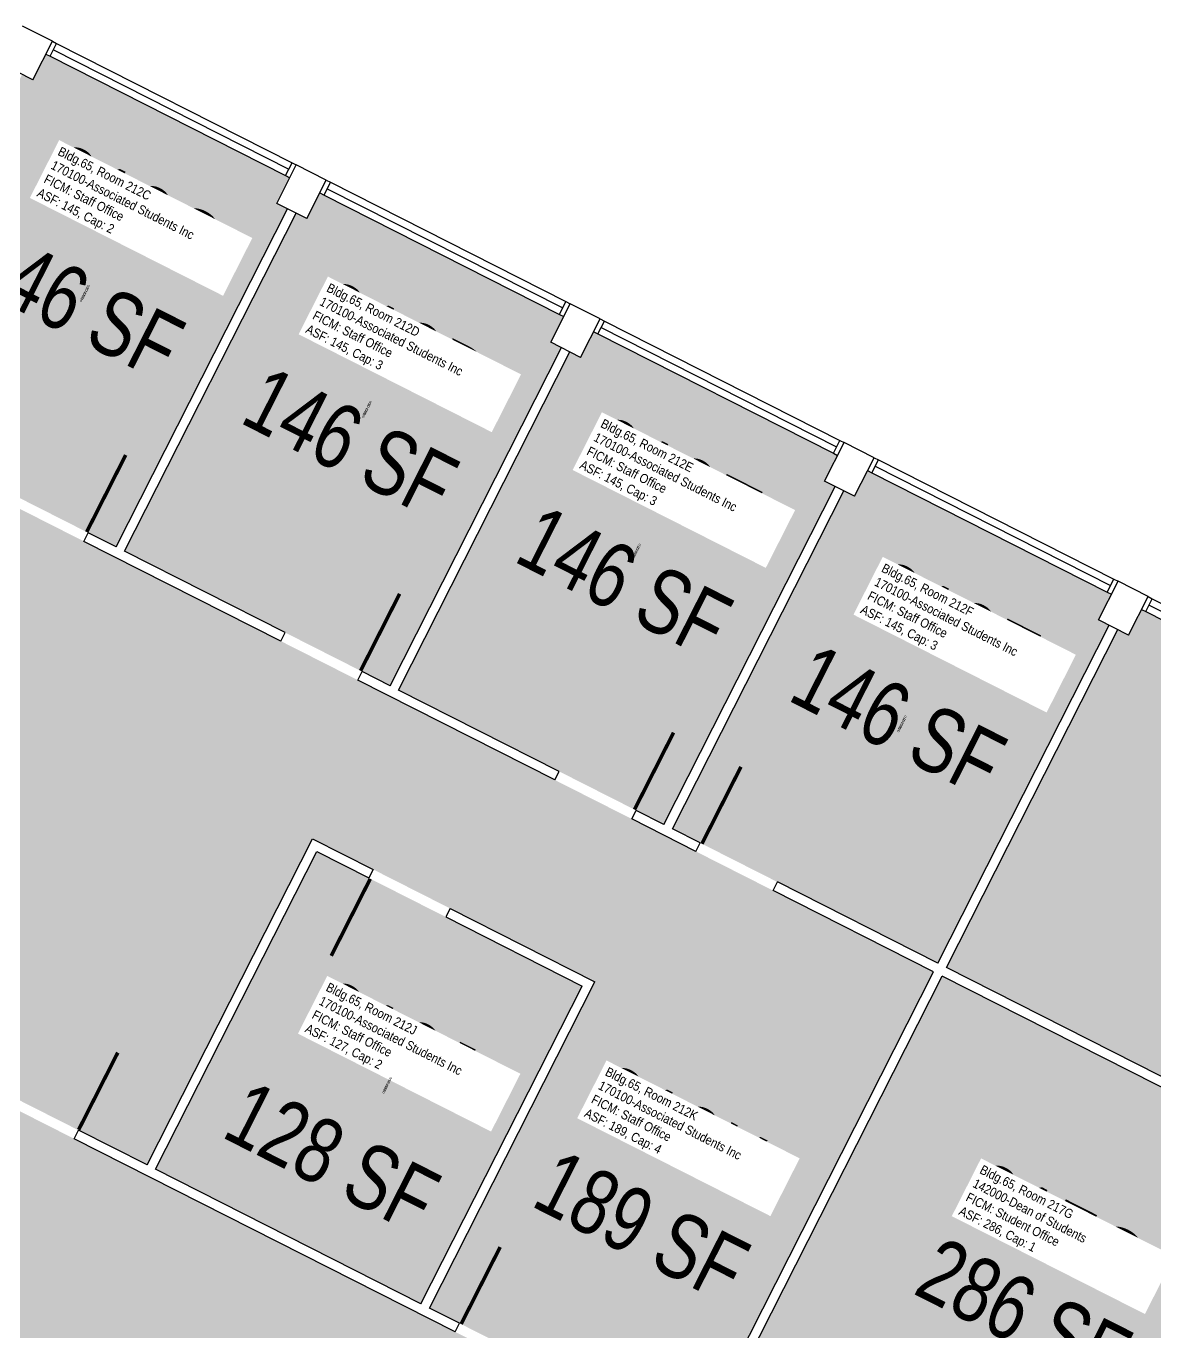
# Model space of a CAD drawing. Header units: inches. Extents: x 69218137 to 69223003, y 27671131 to 27674800.
# Drawn here: x 69220560 to 69221030, y 27673824 to 27674368 of the extents above; entities that cross this region are included whole.
import ezdxf
from ezdxf.enums import TextEntityAlignment as Align

# ---------------------------------------------------------------- set-up
doc = ezdxf.new("R2010")
doc.units = ezdxf.units.IN
doc.header["$LTSCALE"] = 25
doc.header["$MEASUREMENT"] = 0
for name, color, linetype in [('A-DOOR', 2, 'CONTINUOUS'), ('A-GLAZ', 1, 'CONTINUOUS'), ('A-IDEN-RNUM', 7, 'CONTINUOUS'), ('A-IDEN-SNUM', 4, 'CONTINUOUS'), ('A-IDEN-VNUM', 4, 'CONTINUOUS'), ('A-WALL', 5, 'CONTINUOUS'), ('AREA-TEXT', 3, 'CONTINUOUS'), ('Rooms-Category-Color', 7, 'CONTINUOUS'), ('Rooms-College-Color', 7, 'CONTINUOUS'), ('Rooms-Department-Color', 7, 'CONTINUOUS'), ('Rooms-Division-Color', 7, 'CONTINUOUS'), ('Rooms-Information', 7, 'CONTINUOUS')]:
    doc.layers.add(name, color=color, linetype=linetype)
doc.styles.add('CP_AREA', font='arial.ttf', dxfattribs={"height": 15})
doc.styles.add('CP_ROOMSNUMBER', font='arial.ttf', dxfattribs={"height": 1})
doc.styles.add('CP_ROOMVNUMBER', font='arial.ttf', dxfattribs={"width": 0.85, "height": 0.075})

msp = doc.modelspace()

# ---------------------------------------------------------------- hatches: boundary and pattern name
at = {"layer": 'Rooms-Category-Color', "true_color": 0xfa9ba3}
for points in [[(69220553.62, 27674173.06), (69220585.73, 27674156.78), (69220597.33, 27674150.91), (69220668.76, 27674291.84), (69220664.3, 27674294.1), (69220669.73, 27674304.8), (69220568.04, 27674356.34), (69220562.62, 27674345.64), (69220558.16, 27674347.9), (69220486.73, 27674206.97)], [(69220828.33, 27674029.34), (69220822.97, 27674032.05), (69220812.27, 27674037.48), (69220780.16, 27674053.75), (69220698.1, 27674095.35), (69220665.99, 27674111.62), (69220583.93, 27674153.21), (69220551.82, 27674169.49), (69220481.35, 27674205.21), (69220488.58, 27674219.48), (69220476.99, 27674225.35), (69220444.88, 27674241.63), (69220374.41, 27674277.35), (69220381.65, 27674291.62), (69220370.27, 27674297.38), (69220338.16, 27674313.66), (69220269.26, 27674348.58), (69220267, 27674344.12), (69220264.32, 27674345.48), (69220212.78, 27674243.79), (69220215.46, 27674242.44), (69220209.13, 27674229.95), (69220206.45, 27674231.31), (69220154.91, 27674129.62), (69220157.59, 27674128.27), (69220155.33, 27674123.81), (69220237.39, 27674082.21), (69220269.5, 27674065.94), (69220346.21, 27674027.06), (69220378.32, 27674010.78), (69220488.03, 27673955.17), (69220491.65, 27673962.31), (69220511.27, 27673952.36), (69220507.66, 27673945.23), (69220581.69, 27673907.7), (69220610.23, 27673893.24), (69220679.18, 27674029.26), (69220682.75, 27674027.45), (69220793.35, 27673971.39), (69220796.92, 27673969.58)], [(69220778.47, 27674236.23), (69220782.93, 27674233.97), (69220711.5, 27674093.04), (69220699.91, 27674098.91), (69220667.8, 27674115.19), (69220600.9, 27674149.1), (69220672.33, 27674290.03), (69220676.79, 27674287.77), (69220682.21, 27674298.47), (69220783.9, 27674246.93)], [(69220790.96, 27674229.9), (69220786.5, 27674232.16), (69220715.07, 27674091.23), (69220781.97, 27674057.32), (69220814.08, 27674041.05), (69220825.67, 27674035.17), (69220897.11, 27674176.1), (69220896.21, 27674176.55), (69220892.65, 27674178.36), (69220898.07, 27674189.06), (69220796.39, 27674240.6)], [(69220840.84, 27674027.48), (69220872.95, 27674011.21), (69220939.85, 27673977.3), (69221011.28, 27674118.23), (69221006.82, 27674120.49), (69221012.24, 27674131.2), (69221010.46, 27674132.1), (69220912.34, 27674181.83), (69220910.56, 27674182.73), (69220905.13, 27674172.03), (69220901.57, 27674173.84), (69220900.67, 27674174.29), (69220829.24, 27674033.36)], [(69221014.85, 27674116.42), (69220943.41, 27673975.49), (69221052.98, 27673919.96), (69221165.29, 27673863.03), (69221168.19, 27673861.56), (69221239.62, 27674002.49), (69221235.16, 27674004.75), (69221240.59, 27674015.46), (69221238.8, 27674016.36), (69221140.69, 27674066.09), (69221138.9, 27674067), (69221133.48, 27674056.29), (69221124.41, 27674060.89), (69221120.99, 27674062.62), (69221126.42, 27674073.33), (69221124.63, 27674074.23), (69221026.51, 27674123.96), (69221024.73, 27674124.87), (69221019.31, 27674114.16)], [(69220796.92, 27673969.58), (69220727.97, 27673833.56), (69220740.46, 27673827.23), (69220772.57, 27673810.95), (69220838.58, 27673777.5), (69220938.04, 27673973.73), (69220871.14, 27674007.64), (69220839.03, 27674023.92), (69220828.33, 27674029.34)], [(69220613.8, 27673891.43), (69220724.4, 27673835.37), (69220791.54, 27673967.83), (69220680.94, 27674023.89)], [(69221107.26, 27673882.92), (69221109.3, 27673886.93), (69220941.61, 27673971.92), (69220842.14, 27673775.69), (69220944.72, 27673723.7), (69220948.34, 27673730.84), (69220967.96, 27673720.89), (69220964.34, 27673713.75), (69221009.83, 27673690.7), (69221090.99, 27673850.8)]]:
    msp.add_hatch(color=241, dxfattribs=at).paths.add_polyline_path(points)
at = {"layer": 'Rooms-Category-Color', "true_color": 0xadadad}
msp.add_hatch(color=253, dxfattribs=at).paths.add_polyline_path([(69220502.26, 27673934.57), (69220502.23, 27673934.52), (69220473.75, 27673948.96), (69220363.44, 27673731.32), (69220383.89, 27673720.95), (69220329.19, 27673613.02), (69220335.43, 27673609.86), (69220327.29, 27673593.8), (69220321.05, 27673596.97), (69220155.58, 27673270.51), (69220161.83, 27673267.34), (69220153.69, 27673251.29), (69220137.63, 27673259.43), (69220139.67, 27673263.44), (69219933.62, 27673367.87), (69219805.18, 27673432.98), (69219804.05, 27673430.75), (69219801.37, 27673432.1), (69219749.83, 27673330.42), (69219752.51, 27673329.06), (69219746.18, 27673316.57), (69219743.15, 27673318.11), (69219691.97, 27673216.25), (69219694.64, 27673214.89), (69219688.31, 27673202.4), (69219685.64, 27673203.76), (69219634.1, 27673102.07), (69219636.77, 27673100.72), (69219634.96, 27673097.15), (69219971.24, 27672926.71), (69219973.95, 27672932.06), (69219986.44, 27672925.73), (69219935.43, 27672825.09), (69220313.14, 27672315.61), (69220315.15, 27672317.1), (69220320.51, 27672309.87), (69220412.08, 27672377.77), (69220406.72, 27672385), (69220417.97, 27672393.33), (69220423.33, 27672386.11), (69220549.24, 27672479.47), (69220543.88, 27672486.7), (69220555.12, 27672495.04), (69220560.48, 27672487.81), (69220652.38, 27672555.95), (69220647.02, 27672563.18), (69220661.16, 27672573.66), (69220677.21, 27672565.52), (69220671.79, 27672554.82), (69220763.66, 27672508.25), (69220769.08, 27672518.95), (69220781.57, 27672512.62), (69220776.15, 27672501.92), (69220877.83, 27672450.38), (69220883.26, 27672461.09), (69220895.97, 27672454.64), (69220893.25, 27672449.29), (69220994.94, 27672397.75), (69220997.65, 27672403.1), (69221009.92, 27672396.89), (69221004.49, 27672386.18), (69221106.17, 27672334.65), (69221111.6, 27672345.35), (69221117.84, 27672342.18), (69221121.01, 27672348.43), (69221142.42, 27672337.58), (69221140, 27672332.82), (69221537.82, 27672131.18), (69221647.83, 27672348.23), (69221551.5, 27672397.06), (69221615.7, 27672523.72), (69221712.03, 27672474.89), (69221765.38, 27672580.14), (69221760.01, 27672582.86), (69221766.34, 27672595.35), (69221778.84, 27672589.02), (69221777.03, 27672585.45), (69221909.93, 27672518.09), (69221911.74, 27672521.65), (69221915.31, 27672519.84), (69222026.53, 27672739.27), (69221593.03, 27672958.99), (69221769.35, 27673306.85), (69221887.09, 27673247.18), (69221961.01, 27673393.01), (69221843.27, 27673452.69), (69221890.29, 27673545.46), (69221922.4, 27673529.18), (69221949.75, 27673583.14), (69221917.64, 27673599.42), (69221940.24, 27673644.02), (69221832.32, 27673698.72), (69221830.51, 27673695.15), (69221817.13, 27673701.93), (69221765.59, 27673600.25), (69221778.97, 27673593.47), (69221772.64, 27673580.98), (69221759.26, 27673587.76), (69221707.72, 27673486.08), (69221721.1, 27673479.3), (69221714.77, 27673466.81), (69221701.39, 27673473.59), (69221649.85, 27673371.91), (69221663.23, 27673365.13), (69221656.9, 27673352.64), (69221640.85, 27673360.78), (69221602.76, 27673285.63), (69221605.43, 27673284.27), (69221591.98, 27673257.73), (69221605.36, 27673250.95), (69221599.03, 27673238.47), (69221585.65, 27673245.25), (69221534.12, 27673143.56), (69221547.49, 27673136.78), (69221541.17, 27673124.29), (69221527.79, 27673131.08), (69221476.25, 27673029.39), (69221489.63, 27673022.61), (69221483.3, 27673010.12), (69221461.89, 27673020.97), (69221464.15, 27673025.43), (69221129.66, 27673194.97), (69221126.5, 27673188.72), (69221110.44, 27673196.86), (69221287.21, 27673545.62), (69220962.54, 27673710.19), (69220958.92, 27673703.05), (69220939.3, 27673713), (69220942.91, 27673720.13), (69220505.85, 27673941.66), (69220502.92, 27673935.65), (69220539.03, 27673821.69), (69220864.75, 27673656.61), (69220851.19, 27673629.85), (69220894, 27673608.15), (69220907.56, 27673634.91), (69221141.26, 27673516.46), (69220777.77, 27672799.31), (69220201.56, 27673091.37), (69220461.97, 27673605.14), (69220435.21, 27673618.71), (69220538.29, 27673822.07), (69220502.23, 27673934.52)])
at = {"layer": 'Rooms-College-Color', "true_color": 0xadadad}
for points in [[(69220553.62, 27674173.06), (69220585.73, 27674156.78), (69220597.33, 27674150.91), (69220668.76, 27674291.84), (69220664.3, 27674294.1), (69220669.73, 27674304.8), (69220568.04, 27674356.34), (69220562.62, 27674345.64), (69220558.16, 27674347.9), (69220486.73, 27674206.97)], [(69220828.33, 27674029.34), (69220822.97, 27674032.05), (69220812.27, 27674037.48), (69220780.16, 27674053.75), (69220698.1, 27674095.35), (69220665.99, 27674111.62), (69220583.93, 27674153.21), (69220551.82, 27674169.49), (69220481.35, 27674205.21), (69220488.58, 27674219.48), (69220476.99, 27674225.35), (69220444.88, 27674241.63), (69220374.41, 27674277.35), (69220381.65, 27674291.62), (69220370.27, 27674297.38), (69220338.16, 27674313.66), (69220269.26, 27674348.58), (69220267, 27674344.12), (69220264.32, 27674345.48), (69220212.78, 27674243.79), (69220215.46, 27674242.44), (69220209.13, 27674229.95), (69220206.45, 27674231.31), (69220154.91, 27674129.62), (69220157.59, 27674128.27), (69220155.33, 27674123.81), (69220237.39, 27674082.21), (69220269.5, 27674065.94), (69220346.21, 27674027.06), (69220378.32, 27674010.78), (69220488.03, 27673955.17), (69220491.65, 27673962.31), (69220511.27, 27673952.36), (69220507.66, 27673945.23), (69220581.69, 27673907.7), (69220610.23, 27673893.24), (69220679.18, 27674029.26), (69220682.75, 27674027.45), (69220793.35, 27673971.39), (69220796.92, 27673969.58)], [(69220778.47, 27674236.23), (69220782.93, 27674233.97), (69220711.5, 27674093.04), (69220699.91, 27674098.91), (69220667.8, 27674115.19), (69220600.9, 27674149.1), (69220672.33, 27674290.03), (69220676.79, 27674287.77), (69220682.21, 27674298.47), (69220783.9, 27674246.93)], [(69220790.96, 27674229.9), (69220786.5, 27674232.16), (69220715.07, 27674091.23), (69220781.97, 27674057.32), (69220814.08, 27674041.05), (69220825.67, 27674035.17), (69220897.11, 27674176.1), (69220896.21, 27674176.55), (69220892.65, 27674178.36), (69220898.07, 27674189.06), (69220796.39, 27674240.6)], [(69220840.84, 27674027.48), (69220872.95, 27674011.21), (69220939.85, 27673977.3), (69221011.28, 27674118.23), (69221006.82, 27674120.49), (69221012.24, 27674131.2), (69221010.46, 27674132.1), (69220912.34, 27674181.83), (69220910.56, 27674182.73), (69220905.13, 27674172.03), (69220901.57, 27674173.84), (69220900.67, 27674174.29), (69220829.24, 27674033.36)], [(69220796.92, 27673969.58), (69220727.97, 27673833.56), (69220740.46, 27673827.23), (69220772.57, 27673810.95), (69220838.58, 27673777.5), (69220938.04, 27673973.73), (69220871.14, 27674007.64), (69220839.03, 27674023.92), (69220828.33, 27674029.34)], [(69220613.8, 27673891.43), (69220724.4, 27673835.37), (69220791.54, 27673967.83), (69220680.94, 27674023.89)], [(69220502.26, 27673934.57), (69220502.23, 27673934.52), (69220473.75, 27673948.96), (69220363.44, 27673731.32), (69220383.89, 27673720.95), (69220329.19, 27673613.02), (69220335.43, 27673609.86), (69220327.29, 27673593.8), (69220321.05, 27673596.97), (69220155.58, 27673270.51), (69220161.83, 27673267.34), (69220153.69, 27673251.29), (69220137.63, 27673259.43), (69220139.67, 27673263.44), (69219933.62, 27673367.87), (69219805.18, 27673432.98), (69219804.05, 27673430.75), (69219801.37, 27673432.1), (69219749.83, 27673330.42), (69219752.51, 27673329.06), (69219746.18, 27673316.57), (69219743.15, 27673318.11), (69219691.97, 27673216.25), (69219694.64, 27673214.89), (69219688.31, 27673202.4), (69219685.64, 27673203.76), (69219634.1, 27673102.07), (69219636.77, 27673100.72), (69219634.96, 27673097.15), (69219971.24, 27672926.71), (69219973.95, 27672932.06), (69219986.44, 27672925.73), (69219935.43, 27672825.09), (69220313.14, 27672315.61), (69220315.15, 27672317.1), (69220320.51, 27672309.87), (69220412.08, 27672377.77), (69220406.72, 27672385), (69220417.97, 27672393.33), (69220423.33, 27672386.11), (69220549.24, 27672479.47), (69220543.88, 27672486.7), (69220555.12, 27672495.04), (69220560.48, 27672487.81), (69220652.38, 27672555.95), (69220647.02, 27672563.18), (69220661.16, 27672573.66), (69220677.21, 27672565.52), (69220671.79, 27672554.82), (69220763.66, 27672508.25), (69220769.08, 27672518.95), (69220781.57, 27672512.62), (69220776.15, 27672501.92), (69220877.83, 27672450.38), (69220883.26, 27672461.09), (69220895.97, 27672454.64), (69220893.25, 27672449.29), (69220994.94, 27672397.75), (69220997.65, 27672403.1), (69221009.92, 27672396.89), (69221004.49, 27672386.18), (69221106.17, 27672334.65), (69221111.6, 27672345.35), (69221117.84, 27672342.18), (69221121.01, 27672348.43), (69221142.42, 27672337.58), (69221140, 27672332.82), (69221537.82, 27672131.18), (69221647.83, 27672348.23), (69221551.5, 27672397.06), (69221615.7, 27672523.72), (69221712.03, 27672474.89), (69221765.38, 27672580.14), (69221760.01, 27672582.86), (69221766.34, 27672595.35), (69221778.84, 27672589.02), (69221777.03, 27672585.45), (69221909.93, 27672518.09), (69221911.74, 27672521.65), (69221915.31, 27672519.84), (69222026.53, 27672739.27), (69221593.03, 27672958.99), (69221769.35, 27673306.85), (69221887.09, 27673247.18), (69221961.01, 27673393.01), (69221843.27, 27673452.69), (69221890.29, 27673545.46), (69221922.4, 27673529.18), (69221949.75, 27673583.14), (69221917.64, 27673599.42), (69221940.24, 27673644.02), (69221832.32, 27673698.72), (69221830.51, 27673695.15), (69221817.13, 27673701.93), (69221765.59, 27673600.25), (69221778.97, 27673593.47), (69221772.64, 27673580.98), (69221759.26, 27673587.76), (69221707.72, 27673486.08), (69221721.1, 27673479.3), (69221714.77, 27673466.81), (69221701.39, 27673473.59), (69221649.85, 27673371.91), (69221663.23, 27673365.13), (69221656.9, 27673352.64), (69221640.85, 27673360.78), (69221602.76, 27673285.63), (69221605.43, 27673284.27), (69221591.98, 27673257.73), (69221605.36, 27673250.95), (69221599.03, 27673238.47), (69221585.65, 27673245.25), (69221534.12, 27673143.56), (69221547.49, 27673136.78), (69221541.17, 27673124.29), (69221527.79, 27673131.08), (69221476.25, 27673029.39), (69221489.63, 27673022.61), (69221483.3, 27673010.12), (69221461.89, 27673020.97), (69221464.15, 27673025.43), (69221129.66, 27673194.97), (69221126.5, 27673188.72), (69221110.44, 27673196.86), (69221287.21, 27673545.62), (69220962.54, 27673710.19), (69220958.92, 27673703.05), (69220939.3, 27673713), (69220942.91, 27673720.13), (69220505.85, 27673941.66), (69220502.92, 27673935.65), (69220539.03, 27673821.69), (69220864.75, 27673656.61), (69220851.19, 27673629.85), (69220894, 27673608.15), (69220907.56, 27673634.91), (69221141.26, 27673516.46), (69220777.77, 27672799.31), (69220201.56, 27673091.37), (69220461.97, 27673605.14), (69220435.21, 27673618.71), (69220538.29, 27673822.07), (69220502.23, 27673934.52)]]:
    msp.add_hatch(color=253, dxfattribs=at).paths.add_polyline_path(points)
at = {"layer": 'Rooms-College-Color', "true_color": 0x80bc67}
for points in [[(69221014.85, 27674116.42), (69220943.41, 27673975.49), (69221052.98, 27673919.96), (69221165.29, 27673863.03), (69221168.19, 27673861.56), (69221239.62, 27674002.49), (69221235.16, 27674004.75), (69221240.59, 27674015.46), (69221238.8, 27674016.36), (69221140.69, 27674066.09), (69221138.9, 27674067), (69221133.48, 27674056.29), (69221124.41, 27674060.89), (69221120.99, 27674062.62), (69221126.42, 27674073.33), (69221124.63, 27674074.23), (69221026.51, 27674123.96), (69221024.73, 27674124.87), (69221019.31, 27674114.16)], [(69221107.26, 27673882.92), (69221109.3, 27673886.93), (69220941.61, 27673971.92), (69220842.14, 27673775.69), (69220944.72, 27673723.7), (69220948.34, 27673730.84), (69220967.96, 27673720.89), (69220964.34, 27673713.75), (69221009.83, 27673690.7), (69221090.99, 27673850.8)]]:
    msp.add_hatch(color=83, dxfattribs=at).paths.add_polyline_path(points)
at = {"layer": 'Rooms-Department-Color', "true_color": 0x604aed}
for points in [[(69220553.62, 27674173.06), (69220585.73, 27674156.78), (69220597.33, 27674150.91), (69220668.76, 27674291.84), (69220664.3, 27674294.1), (69220669.73, 27674304.8), (69220568.04, 27674356.34), (69220562.62, 27674345.64), (69220558.16, 27674347.9), (69220486.73, 27674206.97)], [(69220828.33, 27674029.34), (69220822.97, 27674032.05), (69220812.27, 27674037.48), (69220780.16, 27674053.75), (69220698.1, 27674095.35), (69220665.99, 27674111.62), (69220583.93, 27674153.21), (69220551.82, 27674169.49), (69220481.35, 27674205.21), (69220488.58, 27674219.48), (69220476.99, 27674225.35), (69220444.88, 27674241.63), (69220374.41, 27674277.35), (69220381.65, 27674291.62), (69220370.27, 27674297.38), (69220338.16, 27674313.66), (69220269.26, 27674348.58), (69220267, 27674344.12), (69220264.32, 27674345.48), (69220212.78, 27674243.79), (69220215.46, 27674242.44), (69220209.13, 27674229.95), (69220206.45, 27674231.31), (69220154.91, 27674129.62), (69220157.59, 27674128.27), (69220155.33, 27674123.81), (69220237.39, 27674082.21), (69220269.5, 27674065.94), (69220346.21, 27674027.06), (69220378.32, 27674010.78), (69220488.03, 27673955.17), (69220491.65, 27673962.31), (69220511.27, 27673952.36), (69220507.66, 27673945.23), (69220581.69, 27673907.7), (69220610.23, 27673893.24), (69220679.18, 27674029.26), (69220682.75, 27674027.45), (69220793.35, 27673971.39), (69220796.92, 27673969.58)], [(69220778.47, 27674236.23), (69220782.93, 27674233.97), (69220711.5, 27674093.04), (69220699.91, 27674098.91), (69220667.8, 27674115.19), (69220600.9, 27674149.1), (69220672.33, 27674290.03), (69220676.79, 27674287.77), (69220682.21, 27674298.47), (69220783.9, 27674246.93)], [(69220790.96, 27674229.9), (69220786.5, 27674232.16), (69220715.07, 27674091.23), (69220781.97, 27674057.32), (69220814.08, 27674041.05), (69220825.67, 27674035.17), (69220897.11, 27674176.1), (69220896.21, 27674176.55), (69220892.65, 27674178.36), (69220898.07, 27674189.06), (69220796.39, 27674240.6)], [(69220840.84, 27674027.48), (69220872.95, 27674011.21), (69220939.85, 27673977.3), (69221011.28, 27674118.23), (69221006.82, 27674120.49), (69221012.24, 27674131.2), (69221010.46, 27674132.1), (69220912.34, 27674181.83), (69220910.56, 27674182.73), (69220905.13, 27674172.03), (69220901.57, 27674173.84), (69220900.67, 27674174.29), (69220829.24, 27674033.36)], [(69221014.85, 27674116.42), (69220943.41, 27673975.49), (69221052.98, 27673919.96), (69221165.29, 27673863.03), (69221168.19, 27673861.56), (69221239.62, 27674002.49), (69221235.16, 27674004.75), (69221240.59, 27674015.46), (69221238.8, 27674016.36), (69221140.69, 27674066.09), (69221138.9, 27674067), (69221133.48, 27674056.29), (69221124.41, 27674060.89), (69221120.99, 27674062.62), (69221126.42, 27674073.33), (69221124.63, 27674074.23), (69221026.51, 27674123.96), (69221024.73, 27674124.87), (69221019.31, 27674114.16)], [(69220796.92, 27673969.58), (69220727.97, 27673833.56), (69220740.46, 27673827.23), (69220772.57, 27673810.95), (69220838.58, 27673777.5), (69220938.04, 27673973.73), (69220871.14, 27674007.64), (69220839.03, 27674023.92), (69220828.33, 27674029.34)], [(69220613.8, 27673891.43), (69220724.4, 27673835.37), (69220791.54, 27673967.83), (69220680.94, 27674023.89)], [(69221107.26, 27673882.92), (69221109.3, 27673886.93), (69220941.61, 27673971.92), (69220842.14, 27673775.69), (69220944.72, 27673723.7), (69220948.34, 27673730.84), (69220967.96, 27673720.89), (69220964.34, 27673713.75), (69221009.83, 27673690.7), (69221090.99, 27673850.8)]]:
    msp.add_hatch(color=173, dxfattribs=at).paths.add_polyline_path(points)
at = {"layer": 'Rooms-Department-Color', "true_color": 0xacacac}
msp.add_hatch(color=253, dxfattribs=at).paths.add_polyline_path([(69220502.26, 27673934.57), (69220502.23, 27673934.52), (69220473.75, 27673948.96), (69220363.44, 27673731.32), (69220383.89, 27673720.95), (69220329.19, 27673613.02), (69220335.43, 27673609.86), (69220327.29, 27673593.8), (69220321.05, 27673596.97), (69220155.58, 27673270.51), (69220161.83, 27673267.34), (69220153.69, 27673251.29), (69220137.63, 27673259.43), (69220139.67, 27673263.44), (69219933.62, 27673367.87), (69219805.18, 27673432.98), (69219804.05, 27673430.75), (69219801.37, 27673432.1), (69219749.83, 27673330.42), (69219752.51, 27673329.06), (69219746.18, 27673316.57), (69219743.15, 27673318.11), (69219691.97, 27673216.25), (69219694.64, 27673214.89), (69219688.31, 27673202.4), (69219685.64, 27673203.76), (69219634.1, 27673102.07), (69219636.77, 27673100.72), (69219634.96, 27673097.15), (69219971.24, 27672926.71), (69219973.95, 27672932.06), (69219986.44, 27672925.73), (69219935.43, 27672825.09), (69220313.14, 27672315.61), (69220315.15, 27672317.1), (69220320.51, 27672309.87), (69220412.08, 27672377.77), (69220406.72, 27672385), (69220417.97, 27672393.33), (69220423.33, 27672386.11), (69220549.24, 27672479.47), (69220543.88, 27672486.7), (69220555.12, 27672495.04), (69220560.48, 27672487.81), (69220652.38, 27672555.95), (69220647.02, 27672563.18), (69220661.16, 27672573.66), (69220677.21, 27672565.52), (69220671.79, 27672554.82), (69220763.66, 27672508.25), (69220769.08, 27672518.95), (69220781.57, 27672512.62), (69220776.15, 27672501.92), (69220877.83, 27672450.38), (69220883.26, 27672461.09), (69220895.97, 27672454.64), (69220893.25, 27672449.29), (69220994.94, 27672397.75), (69220997.65, 27672403.1), (69221009.92, 27672396.89), (69221004.49, 27672386.18), (69221106.17, 27672334.65), (69221111.6, 27672345.35), (69221117.84, 27672342.18), (69221121.01, 27672348.43), (69221142.42, 27672337.58), (69221140, 27672332.82), (69221537.82, 27672131.18), (69221647.83, 27672348.23), (69221551.5, 27672397.06), (69221615.7, 27672523.72), (69221712.03, 27672474.89), (69221765.38, 27672580.14), (69221760.01, 27672582.86), (69221766.34, 27672595.35), (69221778.84, 27672589.02), (69221777.03, 27672585.45), (69221909.93, 27672518.09), (69221911.74, 27672521.65), (69221915.31, 27672519.84), (69222026.53, 27672739.27), (69221593.03, 27672958.99), (69221769.35, 27673306.85), (69221887.09, 27673247.18), (69221961.01, 27673393.01), (69221843.27, 27673452.69), (69221890.29, 27673545.46), (69221922.4, 27673529.18), (69221949.75, 27673583.14), (69221917.64, 27673599.42), (69221940.24, 27673644.02), (69221832.32, 27673698.72), (69221830.51, 27673695.15), (69221817.13, 27673701.93), (69221765.59, 27673600.25), (69221778.97, 27673593.47), (69221772.64, 27673580.98), (69221759.26, 27673587.76), (69221707.72, 27673486.08), (69221721.1, 27673479.3), (69221714.77, 27673466.81), (69221701.39, 27673473.59), (69221649.85, 27673371.91), (69221663.23, 27673365.13), (69221656.9, 27673352.64), (69221640.85, 27673360.78), (69221602.76, 27673285.63), (69221605.43, 27673284.27), (69221591.98, 27673257.73), (69221605.36, 27673250.95), (69221599.03, 27673238.47), (69221585.65, 27673245.25), (69221534.12, 27673143.56), (69221547.49, 27673136.78), (69221541.17, 27673124.29), (69221527.79, 27673131.08), (69221476.25, 27673029.39), (69221489.63, 27673022.61), (69221483.3, 27673010.12), (69221461.89, 27673020.97), (69221464.15, 27673025.43), (69221129.66, 27673194.97), (69221126.5, 27673188.72), (69221110.44, 27673196.86), (69221287.21, 27673545.62), (69220962.54, 27673710.19), (69220958.92, 27673703.05), (69220939.3, 27673713), (69220942.91, 27673720.13), (69220505.85, 27673941.66), (69220502.92, 27673935.65), (69220539.03, 27673821.69), (69220864.75, 27673656.61), (69220851.19, 27673629.85), (69220894, 27673608.15), (69220907.56, 27673634.91), (69221141.26, 27673516.46), (69220777.77, 27672799.31), (69220201.56, 27673091.37), (69220461.97, 27673605.14), (69220435.21, 27673618.71), (69220538.29, 27673822.07), (69220502.23, 27673934.52)])
at = {"layer": 'Rooms-Division-Color', "true_color": 0x604aed}
for points in [[(69220553.62, 27674173.06), (69220585.73, 27674156.78), (69220597.33, 27674150.91), (69220668.76, 27674291.84), (69220664.3, 27674294.1), (69220669.73, 27674304.8), (69220568.04, 27674356.34), (69220562.62, 27674345.64), (69220558.16, 27674347.9), (69220486.73, 27674206.97)], [(69220828.33, 27674029.34), (69220822.97, 27674032.05), (69220812.27, 27674037.48), (69220780.16, 27674053.75), (69220698.1, 27674095.35), (69220665.99, 27674111.62), (69220583.93, 27674153.21), (69220551.82, 27674169.49), (69220481.35, 27674205.21), (69220488.58, 27674219.48), (69220476.99, 27674225.35), (69220444.88, 27674241.63), (69220374.41, 27674277.35), (69220381.65, 27674291.62), (69220370.27, 27674297.38), (69220338.16, 27674313.66), (69220269.26, 27674348.58), (69220267, 27674344.12), (69220264.32, 27674345.48), (69220212.78, 27674243.79), (69220215.46, 27674242.44), (69220209.13, 27674229.95), (69220206.45, 27674231.31), (69220154.91, 27674129.62), (69220157.59, 27674128.27), (69220155.33, 27674123.81), (69220237.39, 27674082.21), (69220269.5, 27674065.94), (69220346.21, 27674027.06), (69220378.32, 27674010.78), (69220488.03, 27673955.17), (69220491.65, 27673962.31), (69220511.27, 27673952.36), (69220507.66, 27673945.23), (69220581.69, 27673907.7), (69220610.23, 27673893.24), (69220679.18, 27674029.26), (69220682.75, 27674027.45), (69220793.35, 27673971.39), (69220796.92, 27673969.58)], [(69220778.47, 27674236.23), (69220782.93, 27674233.97), (69220711.5, 27674093.04), (69220699.91, 27674098.91), (69220667.8, 27674115.19), (69220600.9, 27674149.1), (69220672.33, 27674290.03), (69220676.79, 27674287.77), (69220682.21, 27674298.47), (69220783.9, 27674246.93)], [(69220790.96, 27674229.9), (69220786.5, 27674232.16), (69220715.07, 27674091.23), (69220781.97, 27674057.32), (69220814.08, 27674041.05), (69220825.67, 27674035.17), (69220897.11, 27674176.1), (69220896.21, 27674176.55), (69220892.65, 27674178.36), (69220898.07, 27674189.06), (69220796.39, 27674240.6)], [(69220840.84, 27674027.48), (69220872.95, 27674011.21), (69220939.85, 27673977.3), (69221011.28, 27674118.23), (69221006.82, 27674120.49), (69221012.24, 27674131.2), (69221010.46, 27674132.1), (69220912.34, 27674181.83), (69220910.56, 27674182.73), (69220905.13, 27674172.03), (69220901.57, 27674173.84), (69220900.67, 27674174.29), (69220829.24, 27674033.36)], [(69221014.85, 27674116.42), (69220943.41, 27673975.49), (69221052.98, 27673919.96), (69221165.29, 27673863.03), (69221168.19, 27673861.56), (69221239.62, 27674002.49), (69221235.16, 27674004.75), (69221240.59, 27674015.46), (69221238.8, 27674016.36), (69221140.69, 27674066.09), (69221138.9, 27674067), (69221133.48, 27674056.29), (69221124.41, 27674060.89), (69221120.99, 27674062.62), (69221126.42, 27674073.33), (69221124.63, 27674074.23), (69221026.51, 27674123.96), (69221024.73, 27674124.87), (69221019.31, 27674114.16)], [(69220796.92, 27673969.58), (69220727.97, 27673833.56), (69220740.46, 27673827.23), (69220772.57, 27673810.95), (69220838.58, 27673777.5), (69220938.04, 27673973.73), (69220871.14, 27674007.64), (69220839.03, 27674023.92), (69220828.33, 27674029.34)], [(69220613.8, 27673891.43), (69220724.4, 27673835.37), (69220791.54, 27673967.83), (69220680.94, 27674023.89)], [(69221107.26, 27673882.92), (69221109.3, 27673886.93), (69220941.61, 27673971.92), (69220842.14, 27673775.69), (69220944.72, 27673723.7), (69220948.34, 27673730.84), (69220967.96, 27673720.89), (69220964.34, 27673713.75), (69221009.83, 27673690.7), (69221090.99, 27673850.8)]]:
    msp.add_hatch(color=173, dxfattribs=at).paths.add_polyline_path(points)
at = {"layer": 'Rooms-Division-Color', "true_color": 0xadadad}
msp.add_hatch(color=253, dxfattribs=at).paths.add_polyline_path([(69220502.26, 27673934.57), (69220502.23, 27673934.52), (69220473.75, 27673948.96), (69220363.44, 27673731.32), (69220383.89, 27673720.95), (69220329.19, 27673613.02), (69220335.43, 27673609.86), (69220327.29, 27673593.8), (69220321.05, 27673596.97), (69220155.58, 27673270.51), (69220161.83, 27673267.34), (69220153.69, 27673251.29), (69220137.63, 27673259.43), (69220139.67, 27673263.44), (69219933.62, 27673367.87), (69219805.18, 27673432.98), (69219804.05, 27673430.75), (69219801.37, 27673432.1), (69219749.83, 27673330.42), (69219752.51, 27673329.06), (69219746.18, 27673316.57), (69219743.15, 27673318.11), (69219691.97, 27673216.25), (69219694.64, 27673214.89), (69219688.31, 27673202.4), (69219685.64, 27673203.76), (69219634.1, 27673102.07), (69219636.77, 27673100.72), (69219634.96, 27673097.15), (69219971.24, 27672926.71), (69219973.95, 27672932.06), (69219986.44, 27672925.73), (69219935.43, 27672825.09), (69220313.14, 27672315.61), (69220315.15, 27672317.1), (69220320.51, 27672309.87), (69220412.08, 27672377.77), (69220406.72, 27672385), (69220417.97, 27672393.33), (69220423.33, 27672386.11), (69220549.24, 27672479.47), (69220543.88, 27672486.7), (69220555.12, 27672495.04), (69220560.48, 27672487.81), (69220652.38, 27672555.95), (69220647.02, 27672563.18), (69220661.16, 27672573.66), (69220677.21, 27672565.52), (69220671.79, 27672554.82), (69220763.66, 27672508.25), (69220769.08, 27672518.95), (69220781.57, 27672512.62), (69220776.15, 27672501.92), (69220877.83, 27672450.38), (69220883.26, 27672461.09), (69220895.97, 27672454.64), (69220893.25, 27672449.29), (69220994.94, 27672397.75), (69220997.65, 27672403.1), (69221009.92, 27672396.89), (69221004.49, 27672386.18), (69221106.17, 27672334.65), (69221111.6, 27672345.35), (69221117.84, 27672342.18), (69221121.01, 27672348.43), (69221142.42, 27672337.58), (69221140, 27672332.82), (69221537.82, 27672131.18), (69221647.83, 27672348.23), (69221551.5, 27672397.06), (69221615.7, 27672523.72), (69221712.03, 27672474.89), (69221765.38, 27672580.14), (69221760.01, 27672582.86), (69221766.34, 27672595.35), (69221778.84, 27672589.02), (69221777.03, 27672585.45), (69221909.93, 27672518.09), (69221911.74, 27672521.65), (69221915.31, 27672519.84), (69222026.53, 27672739.27), (69221593.03, 27672958.99), (69221769.35, 27673306.85), (69221887.09, 27673247.18), (69221961.01, 27673393.01), (69221843.27, 27673452.69), (69221890.29, 27673545.46), (69221922.4, 27673529.18), (69221949.75, 27673583.14), (69221917.64, 27673599.42), (69221940.24, 27673644.02), (69221832.32, 27673698.72), (69221830.51, 27673695.15), (69221817.13, 27673701.93), (69221765.59, 27673600.25), (69221778.97, 27673593.47), (69221772.64, 27673580.98), (69221759.26, 27673587.76), (69221707.72, 27673486.08), (69221721.1, 27673479.3), (69221714.77, 27673466.81), (69221701.39, 27673473.59), (69221649.85, 27673371.91), (69221663.23, 27673365.13), (69221656.9, 27673352.64), (69221640.85, 27673360.78), (69221602.76, 27673285.63), (69221605.43, 27673284.27), (69221591.98, 27673257.73), (69221605.36, 27673250.95), (69221599.03, 27673238.47), (69221585.65, 27673245.25), (69221534.12, 27673143.56), (69221547.49, 27673136.78), (69221541.17, 27673124.29), (69221527.79, 27673131.08), (69221476.25, 27673029.39), (69221489.63, 27673022.61), (69221483.3, 27673010.12), (69221461.89, 27673020.97), (69221464.15, 27673025.43), (69221129.66, 27673194.97), (69221126.5, 27673188.72), (69221110.44, 27673196.86), (69221287.21, 27673545.62), (69220962.54, 27673710.19), (69220958.92, 27673703.05), (69220939.3, 27673713), (69220942.91, 27673720.13), (69220505.85, 27673941.66), (69220502.92, 27673935.65), (69220539.03, 27673821.69), (69220864.75, 27673656.61), (69220851.19, 27673629.85), (69220894, 27673608.15), (69220907.56, 27673634.91), (69221141.26, 27673516.46), (69220777.77, 27672799.31), (69220201.56, 27673091.37), (69220461.97, 27673605.14), (69220435.21, 27673618.71), (69220538.29, 27673822.07), (69220502.23, 27673934.52)])

# ---------------------------------------------------------------- linework, layer by layer
at = {"layer": 'A-DOOR'}
for points in [[(69220585.07, 27674157.12, 1.5, 1.5, 0), (69220601.34, 27674189.23, 0, 0, 0), (69220600.67, 27674189.57, 0, 0, 0.414214), (69220552.95, 27674171.72, 0, 0, 0.414214)], [(69220699.24, 27674099.25, 1.5, 1.5, 0), (69220715.51, 27674131.36, 0, 0, 0), (69220714.84, 27674131.7, 0, 0, 0.414214), (69220667.12, 27674113.85, 0, 0, 0.414214)], [(69220813.41, 27674041.38, 1.5, 1.5, 0), (69220829.69, 27674073.5, 0, 0, 0), (69220829.02, 27674073.83, 0, 0, 0.414214), (69220781.29, 27674055.98, 0, 0, 0.414214)], [(69220841.51, 27674027.14, 1.5, 1.5, 0), (69220857.78, 27674059.25, 0, 0, 0), (69220858.45, 27674058.92, 0, 0, -0.414214), (69220872.27, 27674009.87, 0, 0, -0.414214)], [(69220703.28, 27674012.56, 1.5, 1.5, 0), (69220687.01, 27673980.45, 0, 0, 0), (69220686.34, 27673980.79, 0, 0, 0.414214), (69220734.73, 27673996.63, 0, 0, 0.414214)], [(69220581.75, 27673907.95, 1.5, 1.5, 0), (69220598.03, 27673940.06, 0, 0, 0), (69220597.36, 27673940.4, 0, 0, 0.414214), (69220549.63, 27673922.55, 0, 0, 0.414214)], [(69220741.13, 27673826.89, 1.5, 1.5, 0), (69220757.4, 27673859, 0, 0, 0), (69220758.07, 27673858.66, 0, 0, -0.414214), (69220771.89, 27673809.62, 0, 0, -0.414214)]]:
    msp.add_lwpolyline(points, format="xyseb", dxfattribs=at)
at = {"layer": 'A-GLAZ'}
for p, q in [((69220571.18, 27674358.11), (69220669.3, 27674308.38)), ((69220572.54, 27674360.79), (69220670.66, 27674311.06)), ((69220569.83, 27674355.44), (69220667.94, 27674305.7)), ((69220686.71, 27674302.92), (69220784.83, 27674253.19)), ((69220684, 27674297.57), (69220782.12, 27674247.84)), ((69220685.35, 27674300.24), (69220783.47, 27674250.51)), ((69220800.88, 27674245.05), (69220899, 27674195.32)), ((69220798.17, 27674239.7), (69220896.29, 27674189.97)), ((69220799.53, 27674242.37), (69220897.64, 27674192.64)), ((69220913.7, 27674184.51), (69221011.82, 27674134.78)), ((69220915.06, 27674187.18), (69221013.17, 27674137.45)), ((69220912.34, 27674181.83), (69221010.46, 27674132.1)), ((69221029.23, 27674129.31), (69221127.34, 27674079.58)), ((69221026.51, 27674123.96), (69221124.63, 27674074.23)), ((69221027.87, 27674126.64), (69221125.99, 27674076.91))]:
    msp.add_line(p, q, dxfattribs=at)
at = {"layer": 'A-WALL'}
for p, q in [((69220570.76, 27674361.69), (69220558.27, 27674368.02)), ((69220562.62, 27674345.64), (69220570.76, 27674361.69)), ((69220569.83, 27674355.44), (69220572.54, 27674360.79)), ((69220570.76, 27674361.69), (69220572.54, 27674360.79)), ((69220562.62, 27674345.64), (69220550.13, 27674351.97)), ((69220568.04, 27674356.34), (69220569.83, 27674355.44)), ((69220664.3, 27674294.1), (69220672.44, 27674310.15)), ((69220667.94, 27674305.7), (69220670.66, 27674311.06)), ((69220670.66, 27674311.06), (69220672.44, 27674310.15)), ((69220684.93, 27674303.82), (69220672.44, 27674310.15)), ((69220667.94, 27674305.7), (69220669.73, 27674304.8)), ((69220676.79, 27674287.77), (69220684.93, 27674303.82)), ((69220684, 27674297.57), (69220686.71, 27674302.92)), ((69220684.93, 27674303.82), (69220686.71, 27674302.92)), ((69220682.21, 27674298.47), (69220684, 27674297.57)), ((69220676.79, 27674287.77), (69220664.3, 27674294.1)), ((69220597.33, 27674150.91), (69220668.76, 27674291.84)), ((69220600.9, 27674149.1), (69220672.33, 27674290.03)), ((69220778.47, 27674236.23), (69220786.61, 27674252.28)), ((69220782.12, 27674247.84), (69220784.83, 27674253.19)), ((69220784.83, 27674253.19), (69220786.61, 27674252.28)), ((69220799.1, 27674245.95), (69220786.61, 27674252.28)), ((69220782.12, 27674247.84), (69220783.9, 27674246.93)), ((69220790.96, 27674229.9), (69220799.1, 27674245.95)), ((69220798.17, 27674239.7), (69220800.88, 27674245.05)), ((69220799.1, 27674245.95), (69220800.88, 27674245.05)), ((69220796.39, 27674240.6), (69220798.17, 27674239.7)), ((69220711.5, 27674093.04), (69220782.93, 27674233.97)), ((69220715.07, 27674091.23), (69220786.5, 27674232.16)), ((69220790.96, 27674229.9), (69220778.47, 27674236.23)), ((69220892.65, 27674178.36), (69220900.78, 27674194.42)), ((69220896.29, 27674189.97), (69220899, 27674195.32)), ((69220899, 27674195.32), (69220900.78, 27674194.42)), ((69220913.27, 27674188.09), (69220900.78, 27674194.42)), ((69220896.29, 27674189.97), (69220898.07, 27674189.06)), ((69220905.13, 27674172.03), (69220913.27, 27674188.09)), ((69220912.34, 27674181.83), (69220915.06, 27674187.18)), ((69220913.27, 27674188.09), (69220915.06, 27674187.18)), ((69220905.13, 27674172.03), (69220892.65, 27674178.36)), ((69220910.56, 27674182.73), (69220912.34, 27674181.83)), ((69220825.67, 27674035.17), (69220897.11, 27674176.1)), ((69220829.24, 27674033.36), (69220900.67, 27674174.29)), ((69220583.93, 27674153.21), (69220585.73, 27674156.78)), ((69220597.33, 27674150.91), (69220585.73, 27674156.78)), ((69220665.99, 27674111.62), (69220583.93, 27674153.21)), ((69220667.8, 27674115.19), (69220600.9, 27674149.1)), ((69221006.82, 27674120.49), (69221014.96, 27674136.55)), ((69221010.46, 27674132.1), (69221013.17, 27674137.45)), ((69221013.17, 27674137.45), (69221014.96, 27674136.55)), ((69221027.44, 27674130.22), (69221014.96, 27674136.55)), ((69221010.46, 27674132.1), (69221012.24, 27674131.2)), ((69221019.31, 27674114.16), (69221027.44, 27674130.22)), ((69221026.51, 27674123.96), (69221029.23, 27674129.31)), ((69221027.44, 27674130.22), (69221029.23, 27674129.31)), ((69221024.73, 27674124.87), (69221026.51, 27674123.96)), ((69220939.85, 27673977.3), (69221011.28, 27674118.23)), ((69221019.31, 27674114.16), (69221006.82, 27674120.49)), ((69220665.99, 27674111.62), (69220667.8, 27674115.19)), ((69220943.41, 27673975.49), (69221014.85, 27674116.42)), ((69220698.1, 27674095.35), (69220699.91, 27674098.91)), ((69220711.5, 27674093.04), (69220699.91, 27674098.91)), ((69220780.16, 27674053.75), (69220698.1, 27674095.35)), ((69220781.97, 27674057.32), (69220715.07, 27674091.23)), ((69220780.16, 27674053.75), (69220781.97, 27674057.32)), ((69220812.27, 27674037.48), (69220814.08, 27674041.05)), ((69220839.03, 27674023.92), (69220812.27, 27674037.48)), ((69220825.67, 27674035.17), (69220814.08, 27674041.05)), ((69220840.84, 27674027.48), (69220829.24, 27674033.36)), ((69220610.23, 27673893.24), (69220679.18, 27674029.26)), ((69220679.18, 27674029.26), (69220704.42, 27674016.47)), ((69220839.03, 27674023.92), (69220840.84, 27674027.48)), ((69220613.8, 27673891.43), (69220680.94, 27674023.89)), ((69220680.94, 27674023.89), (69220702.61, 27674012.9)), ((69220704.42, 27674016.47), (69220702.61, 27674012.9)), ((69220871.14, 27674007.64), (69220872.95, 27674011.21)), ((69220939.85, 27673977.3), (69220872.95, 27674011.21)), ((69220938.04, 27673973.73), (69220871.14, 27674007.64)), ((69220736.53, 27674000.19), (69220734.73, 27673996.63)), ((69220736.53, 27674000.19), (69220796.92, 27673969.58)), ((69220734.73, 27673996.63), (69220791.54, 27673967.83)), ((69220838.58, 27673777.5), (69220938.04, 27673973.73)), ((69220842.14, 27673775.69), (69220941.61, 27673971.92)), ((69221109.3, 27673886.93), (69220941.61, 27673971.92)), ((69221133.18, 27673879.31), (69220943.41, 27673975.49)), ((69220724.4, 27673835.37), (69220791.54, 27673967.83)), ((69220727.97, 27673833.56), (69220796.92, 27673969.58)), ((69220579.88, 27673904.14), (69220581.69, 27673907.7)), ((69220610.23, 27673893.24), (69220581.69, 27673907.7)), ((69220738.65, 27673823.66), (69220579.88, 27673904.14)), ((69220724.4, 27673835.37), (69220613.8, 27673891.43)), ((69220740.46, 27673827.23), (69220727.97, 27673833.56)), ((69220738.65, 27673823.66), (69220740.46, 27673827.23))]:
    msp.add_line(p, q, dxfattribs=at)

# ---------------------------------------------------------------- texts
at = {"layer": 'A-IDEN-RNUM', "style": 'CP_ROOMSNUMBER', "width": 0.85}
for s, p in [('0212-C0', (69220584.29, 27674256.63)), ('0212-D0', (69220701.84, 27674208.23)), ('0212-E0', (69220814, 27674148.71)), ('0212-F0', (69220924.85, 27674077.11)), ('0212-J0', (69220710.27, 27673926.45)), ('0212-K0', (69220831.13, 27673907.68))]:
    msp.add_text(s, height=1, rotation=63.1217, dxfattribs=at).set_placement(p, align=Align.MIDDLE)
at = {"layer": 'A-IDEN-SNUM', "style": 'CP_ROOMSNUMBER', "width": 0.85}
for s, p in [('06500212C0', (69220584.29, 27674256.63)), ('06500212D0', (69220701.84, 27674208.23)), ('06500212E0', (69220814, 27674148.71)), ('06500212F0', (69220924.85, 27674077.11)), ('06500212J0', (69220710.27, 27673926.45)), ('06500212K0', (69220831.13, 27673907.68))]:
    msp.add_text(s, height=1, rotation=63.1217, dxfattribs=at).set_placement(p, align=Align.MIDDLE)
at = {"layer": 'A-IDEN-VNUM', "style": 'CP_ROOMVNUMBER', "width": 0.85}
for s, p in [('212C', (69220603.74, 27674290.93)), ('212D', (69220715.78, 27674234.12)), ('212E', (69220829.21, 27674177.94)), ('212F', (69220945.45, 27674118.06)), ('212J', (69220712.22, 27673943.95)), ('212K', (69220831.13, 27673907.68)), ('217G', (69220988.8, 27673866.01))]:
    msp.add_text(s, height=27, rotation=333.1217, dxfattribs=at).set_placement(p, align=Align.MIDDLE)
at = {"layer": 'AREA-TEXT', "style": 'CP_AREA', "width": 0.75}
for s, p in [('146 SF', (69220580.89, 27674252.29)), ('146 SF', (69220695.06, 27674194.42)), ('146 SF', (69220809.23, 27674136.55)), ('146 SF', (69220923.41, 27674078.69)), ('128 SF', (69220687.44, 27673896.6)), ('189 SF', (69220816.46, 27673867.83)), ('286 SF', (69220975.72, 27673831.31))]:
    msp.add_text(s, height=27, rotation=333.1217, dxfattribs=at).set_placement(p, align=Align.MIDDLE_CENTER)

# ---------------------------------------------------------------- next in the draw order: texts
at = {"layer": 'Rooms-Information', "char_height": 3.8571, "width": 86.4, "attachment_point": 7, "rotation": 333.1217, "style": 'CP_ROOMVNUMBER', "bg_fill": 3, "box_fill_scale": 1.5, "bg_fill_color": 256, "bg_fill_true_color": 13158600, "bg_fill_transparency": 0}
for s, insert in [('Bldg.65, Room 212C^M^J170100-Associated Students Inc^M^JFICM: Staff Office^M^JASF: 145, Cap: 2', (69220563.46, 27674296.21)), ('Bldg.65, Room 212D^M^J170100-Associated Students Inc^M^JFICM: Staff Office^M^JASF: 145, Cap: 3', (69220675.47, 27674239.35)), ('Bldg.65, Room 212E^M^J170100-Associated Students Inc^M^JFICM: Staff Office^M^JASF: 145, Cap: 3', (69220789.69, 27674182.77)), ('Bldg.65, Room 212F^M^J170100-Associated Students Inc^M^JFICM: Staff Office^M^JASF: 145, Cap: 3', (69220906.73, 27674122.48)), ('Bldg.65, Room 212J^M^J170100-Associated Students Inc^M^JFICM: Staff Office^M^JASF: 127, Cap: 2', (69220675.19, 27673947.78)), ('Bldg.65, Room 212K^M^J170100-Associated Students Inc^M^JFICM: Staff Office^M^JASF: 189, Cap: 4', (69220791.6, 27673912.52)), ('Bldg.65, Room 217G^M^J142000-Dean of Students^M^JFICM: Student Office^M^JASF: 286, Cap: 1', (69220947.72, 27673871.69))]:
    msp.add_mtext(s, dxfattribs=dict(at, insert=insert))

doc.saveas('drawing.dxf')
